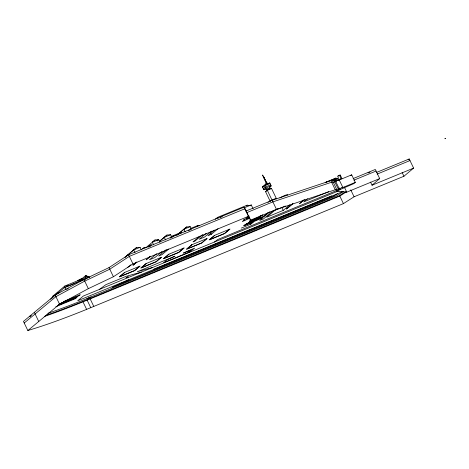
<?xml version="1.0" encoding="UTF-8"?>
<svg xmlns="http://www.w3.org/2000/svg" width="469" height="469" viewBox="0 0 469 469"><rect width="100%" height="100%" fill="white"/><g stroke="black" fill="none" stroke-linecap="round" stroke-linejoin="round"><path stroke-width="0.7" d="M85.077 278.099L85.44 275.749L86.39 275.362L87.726 276.78L88.137 276.44L89.169 277.531L89.849 276.962L64.833 287.268L55.559 295.071M276.505 198.833L271.563 188.561L270.39 188.532L267.459 189.74L265.606 191.751L270.238 201.383M88.137 276.44L64.775 286.067L64.153 287.837L74.295 283.663M51.801 298.237L53.097 295.892L64.775 286.067M265.606 191.751L267.459 189.74M269.482 188.022L271.158 185.812L269.757 182.898L264.305 185.144L262.341 186.797L263.742 189.711L266.585 189.546L269.482 188.022L269.863 188.819L267.735 189.693L267.353 188.901L265.706 188.057L264.305 185.144M370.533 182.089L372.046 185.226L379.697 178.589L375.3 169.456L353.128 178.589M136.42 247.62L125.106 257.2L136.42 247.62L140.079 247.321L141.345 249.954M153.609 244.906L152.343 242.268L155.028 239.952L158.686 239.653L159.952 242.291M171.883 237.378L170.616 234.74L166.958 235.039L159.419 241.441M176.86 235.157L186.568 226.961L190.221 226.662L191.493 229.3M186.568 226.961L176.866 235.18M376.367 172.504L409.214 158.973L413.611 168.107L403.938 176.25L354.077 196.787L343.431 203.61L85.311 309.915A178.437 21.744 -25.7 0 1 36.183 327.942L27.847 330.545L23.45 321.412L55.16 295.048L83.951 279.518L109.013 267.606L128.565 254.773L244.109 207.175L250.569 220.108L276.511 209.426L335.241 189.757L336.941 189.939L338.425 189.312L342.733 187.207L339.081 179.615L334.737 181.755L338.425 189.312M30.245 316.299L31.323 315.391M57.441 293.395L58.519 292.486M50.588 299.257L53.953 296.426M81.008 279.483L85.44 275.749L87.726 276.78M27.847 330.545L59.557 304.182L88.342 288.652L113.41 276.739L132.962 263.906L248.5 216.309L250.569 220.108M70.608 299.937L71.569 299.122L58.813 304.381M143.109 248.494L144.188 247.585M145.871 247.714L155.028 239.952M149.816 245.727L150.895 244.818M157.068 241.019L158.686 239.653L152.343 242.268M130.904 264.762L127.679 267.477M159.407 241.4L166.958 235.039M136.766 262.118L133.003 265.284L136.848 262.112M124.801 272.419L119.706 276.704L134.574 270.584L139.668 266.292M173.12 236.435L174.204 235.526M150.373 256.309L146.146 259.867L150.596 256.191M126.712 277.73L127.791 276.821M179.82 233.679L180.899 232.771M156.582 253.788L149.5 259.756L154.911 257.528L161.993 251.56M146.269 263.572L141.175 267.863L156.048 261.737L161.137 257.452M166.389 249.543L158.692 256.021L162.034 254.649L168.758 248.986M196.88 226.357L197.965 225.442L199.694 225.806M168.934 254.239L163.845 258.525L178.712 252.398L183.807 248.113M215.324 219.228L217.493 217.399L247.216 205.158L249.52 205.639M199.73 236.229L193.005 241.893L194.957 241.084L202.655 234.606M191.915 244.771L186.826 249.057L201.693 242.936L206.788 238.645M206.278 233.31L199.219 239.249L204.548 237.056L211.607 231.111M262.64 187.418L264.604 185.771L270.056 183.52M268.778 183.725L269.757 182.898M263.273 188.737L265.237 187.084L270.689 184.839M214.544 230.179L207.949 235.737L211.285 234.359L218.015 228.696M246.131 206.067L247.216 205.158M269.687 187.049L271.158 185.812L265.706 188.057L263.742 189.711L264.956 189.212M214.72 235.379L209.625 239.665L224.499 233.539L229.587 229.253M250.147 205.85L251.249 204.924L253.108 208.787M248.986 215.939L242.262 221.603L249.854 218.202M249.103 216.678L246.331 219.011L249.461 217.722M241.324 228.075L250.88 224.153L253.858 221.644L244.273 225.595M249.649 221.069L259.205 217.147L261.192 215.47M250.071 224.475L252.99 222.019M258.396 217.464L260.828 215.418M262.411 215.101L257.991 218.824L263.22 216.666L268.198 212.48M273.433 210.546L263.467 218.935L259.726 220.477L262.886 217.821L243.704 225.718L245.199 224.458L263.988 216.719L269.974 211.683M285.428 205.991L274.816 210.364L266.656 217.229L283.241 210.399L289.766 204.906M303.789 200.081L299.562 203.646L304.545 199.507M307.494 198.75L303.695 201.946L328.839 191.592M338.366 176.033L339.45 175.125L341.133 178.619L340.048 179.527M246.172 210.98L272.114 200.292L330.85 180.624L332.55 180.805L337.463 178.49L338.231 180.084L334.796 181.773M336.889 178.976L337.463 178.49M339.081 179.615L338.29 180.348L351.691 174.831L355.32 182.371L353.855 183.602L336.642 191.065L336.039 189.804M350.712 175.652L351.691 174.831M342.733 187.207L341.919 187.887L355.32 182.371M408.141 159.876L409.214 158.973M24.218 323.006L55.928 296.643L84.713 281.113L109.781 269.2L129.333 256.361L244.871 208.769L246.94 212.568L272.882 201.887L331.612 182.218L333.312 182.4M265.472 185.056L267.987 183.836M189.142 252.445L194.647 248.107L183.338 253.102L191.03 249.936L187.664 252.773L163.634 262.669L167.005 259.832L174.931 256.226L137.294 271.733L152.689 267.459M214.374 242.051L217.698 239.553L336.59 190.578M266.527 183.49L262.552 175.007L266.709 183.408M99.393 289.414L105.865 284.677L126.149 276.323L141.544 272.055M343.103 191.727L337.035 195.614L86.917 298.63M345.46 191.762L338.952 195.931L82.943 301.368A175.066 21.334 -25.7 0 1 45.217 315.584M44.549 316.411A178.437 21.744 -25.7 0 0 81.682 302.376L339.802 196.071L346.31 191.903M337.434 193.785L333.353 196.318L112.032 287.485L128.705 279.764M267.002 183.572C269.487 181.984 263.478 184.669 265.636 184.211M66.979 289.174L68.24 288.494M265.958 184.077L266.31 183.924M335.376 181.474L333.289 182.353L335.804 181.374M262.341 186.797L263.555 186.299M271.563 188.561L267.324 190.308L276.511 209.426M140.079 247.321L133.735 249.93L135.002 252.568M170.616 234.74L164.273 237.355L165.539 239.987M190.221 226.662L183.877 229.277L185.149 231.915M170.939 236.575L180.395 232.683M190.531 228.509L197.965 225.442M142.318 248.588L144.985 247.485M149.025 245.82L151.692 244.724M172.328 236.528L174.996 235.432M179.029 233.773L181.696 232.671M148.462 247.063L150.49 246.231M170.118 238.141L172.152 237.308M188.397 230.613L190.426 229.781M220.207 217.51L222.242 216.672M244.173 207.843L251.249 204.924M66.059 285.99L68.069 285.158M75.65 283.106L77.678 282.268M79.027 281.711L86.466 278.645M325.568 182.347L335.775 178.144M325.615 182.459L335.816 178.255M56.649 293.494L59.317 292.392M53.097 295.892L54.433 295.341M332.462 180.794L336.337 179.199M274.887 210.012L278.938 208.342M368.042 172.938L370.053 172.105M353.89 180.184L376.068 171.05M63.432 301.631L80.222 294.72L78.909 295.822L59.299 303.9M29.447 316.393L30.784 315.842M58.883 304.305L77.508 296.631L76.429 297.539L58.519 304.914M57.869 305.296L76.705 297.534L75.351 298.671L55.846 306.708M377.135 174.099L409.982 160.568M125.915 277.824L128.582 276.728M338.319 190.994L83.324 296.033L77.684 300.781L343.062 191.463M153.809 269.171L331.741 195.878M336.642 191.065L346.767 192.155L379.697 178.589M372.046 185.226L413.611 168.107M90.986 296.965L85.78 299.093A167.474 20.407 -25.7 0 1 47.861 313.315M445.099 138.631L445.55 138.455L444.864 138.707M127.791 254.884L129.01 254.784M266.92 183.432L263.402 176.321L266.761 183.508M217.493 217.399L218.079 218.589M402.126 172.481L403.938 176.25M350.753 189.875L354.077 196.787M344.352 187.125L346.767 192.155M339.538 187.993L340.142 189.247M335.253 179.398L336.021 180.993M335.546 181.075L339.198 188.661M334.632 179.926L335.399 181.521M338.671 188.714L339.28 189.974M332.55 180.805L336.941 189.939M339.802 196.071L343.431 203.61M330.85 180.624L335.241 189.757M281.805 207.415L283.241 210.399M266.585 189.546L266.967 190.344M262.312 214.779L263.22 216.666M244.109 207.175L248.5 216.309M244.238 219.005L244.841 220.266M243.593 219.51L244.214 220.793M210.698 233.14L211.285 234.359M128.565 254.773L132.962 263.906M109.013 267.606L113.41 276.739M83.951 279.518L88.342 288.652M90.171 298.905L93.8 306.445M87.146 300.148L90.775 307.687M82.99 301.843L86.618 309.382M64.833 287.268L66.035 289.766M55.16 295.048L59.557 304.182M34.425 312.506L38.816 321.64M269.153 201.576A5.012 0.61 -25.7 0 1 274.623 198.897A5.012 0.61 -25.7 0 1 276.657 198.704M267.951 202.444A5.012 0.61 -25.7 0 1 268.42 202.063M279.911 197.9A5.012 0.61 -25.7 0 1 285.381 195.221A5.012 0.61 -25.7 0 1 287.415 195.022M325.222 182.634A2.779 1.184 67.6 0 1 326.313 182.558M325.293 182.728A2.621 1.114 67.6 0 1 326.307 182.646M335.429 178.431A2.779 1.184 67.6 0 1 337.07 178.9L337.023 178.941A2.621 1.114 67.6 0 0 335.499 178.525M78.716 280.591A2.761 0.334 -25.7 0 1 78.229 280.298A2.761 0.334 -25.7 0 1 81.723 278.574A2.761 0.334 -25.7 0 1 82.21 278.862M79.525 280.269A2.761 0.334 -25.7 0 1 80.152 279.946M80.803 279.641A2.761 0.334 -25.7 0 1 82.796 278.926M124.613 272.442L119.267 276.939L134.761 270.56L140.108 266.058L124.613 272.442M146.082 263.596L140.735 268.098L156.23 261.714L161.576 257.211L146.082 263.596M168.752 254.257L163.405 258.759L178.9 252.381L184.241 247.878L168.752 254.257M191.733 244.795L186.386 249.291L201.881 242.913L207.228 238.41L191.733 244.795M214.532 235.397L209.192 239.899L224.68 233.515L230.027 229.019L214.532 235.397M246.36 223.836L255.916 219.914L258.9 217.399L249.315 221.35L258.026 217.774L255.107 220.231L246.36 223.836M292.867 203.622L286.418 209.057L292.902 203.657M340.242 175.031L337.574 176.127L339.257 179.621L341.924 178.525L340.242 175.031"/></g></svg>
